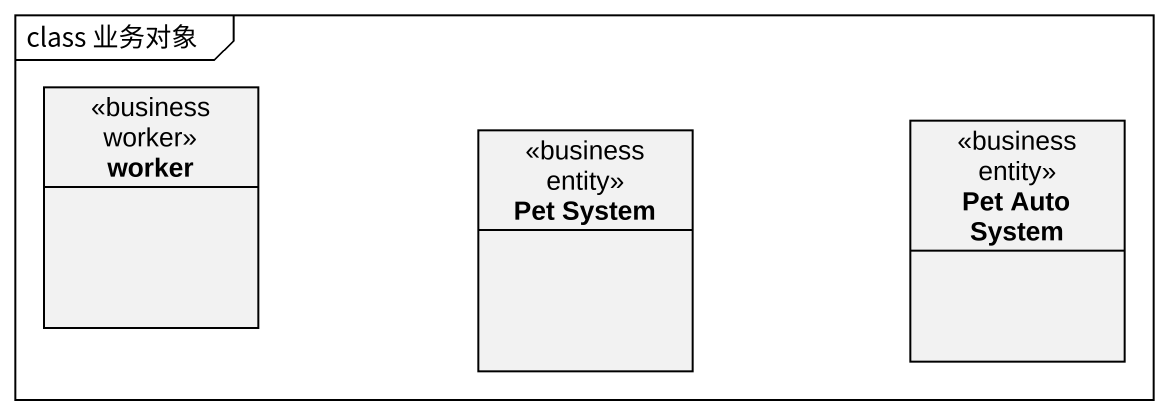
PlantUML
@startuml
mainframe class 业务对象
hide circle
hide empty members
class worker <<business worker>>
class "Pet System" as Pet_System <<business entity>>
class "Pet Auto System" as Pet_Auto_System <<business entity>>
@enduml
